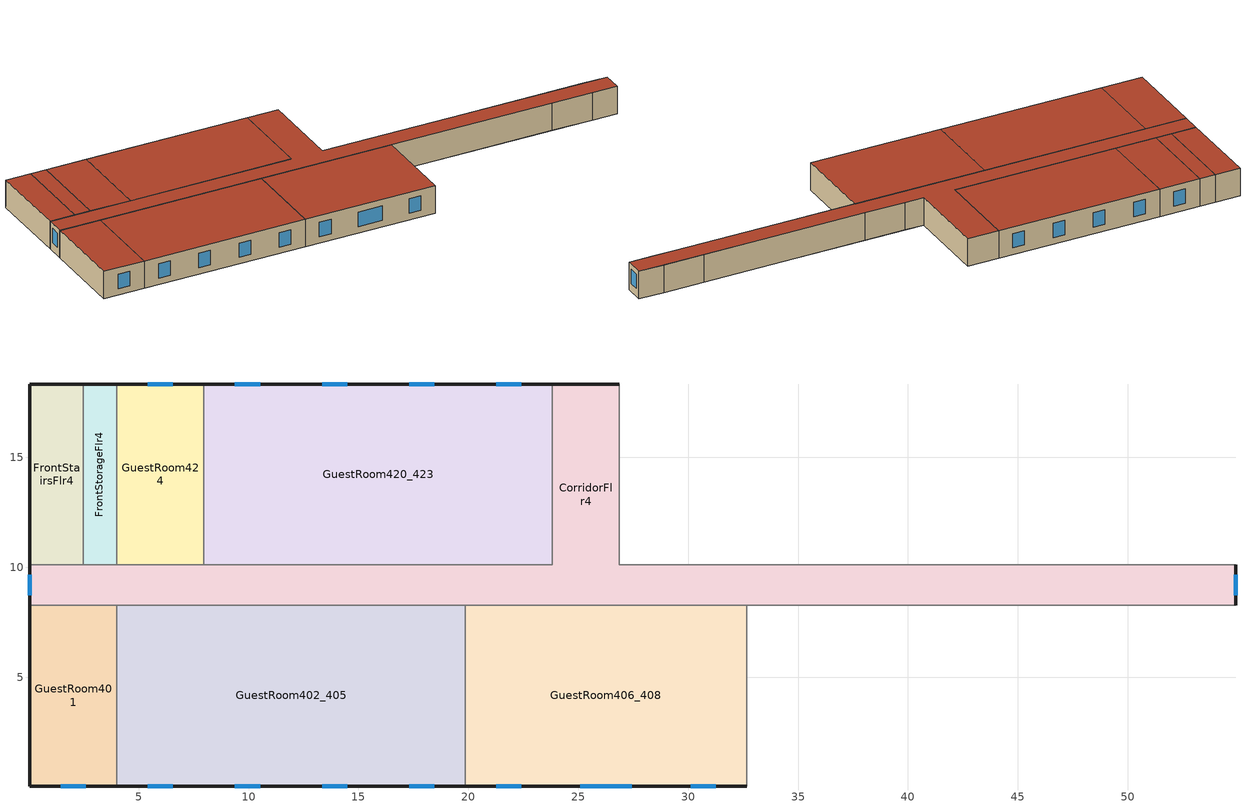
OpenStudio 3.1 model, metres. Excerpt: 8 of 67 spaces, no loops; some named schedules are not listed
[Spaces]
CorridorFlr4
 floor to CorridorFlr3 (TypicalFloorInterior): 26.87,18.34 26.87,10.11 54.91,10.11 54.91,8.28 0.05,8.28 0.05,10.11 23.82,10.11 23.82,18.34 z8.84
 wall outside (MetalFrameWallU055): 0.05,10.11 0.05,8.28 / 54.91,8.28 54.91,10.11 / 26.87,18.34 23.82,18.34 z8.84:11.58
 wall to RearStairsFlr4 (MetalFrameWallInterior): 54.91,10.11 52.47,10.11 z8.84:11.58
 wall to GuestRoom420_423 (MetalFrameWallInterior): 23.82,18.34 23.82,10.11 7.97,10.11 z8.84:11.58
 wall to GuestRoom424 (MetalFrameWallInterior): 7.97,10.11 4.01,10.11 z8.84:11.58
 wall to FrontStorageFlr4 (MetalFrameWallInterior): 4.01,10.11 2.49,10.11 z8.84:11.58
 wall to FrontStairsFlr4 (MetalFrameWallInterior): 2.49,10.11 0.05,10.11 z8.84:11.58
 wall to GuestRoom401 (MetalFrameWallInterior): 0.05,8.28 4.01,8.28 z8.84:11.58
 wall to GuestRoom402_405 (MetalFrameWallInterior): 4.01,8.28 19.86,8.28 z8.84:11.58
 wall to GuestRoom406_408 (MetalFrameWallInterior): 19.86,8.28 32.66,8.28 z8.84:11.58
 wall to GuestRoom409_412 (MetalFrameWallInterior): 32.66,8.28 48.51,8.28 z8.84:11.58
 wall to GuestRoom413 (MetalFrameWallInterior): 48.51,8.28 52.47,8.28 z8.84:11.58
 wall to RearStorageFlr4 (MetalFrameWallInterior): 52.47,8.28 54.91,8.28 z8.84:11.58
 wall to GuestRoom414 (MetalFrameWallInterior): 52.47,10.11 48.51,10.11 z8.84:11.58
 wall to GuestRoom415_418 (MetalFrameWallInterior): 48.51,10.11 32.66,10.11 z8.84:11.58
 wall to GuestRoom419 (MetalFrameWallInterior): 32.66,10.11 28.7,10.11 z8.84:11.58
 wall to ElevatorCoreFlr4 (MetalFrameWallInterior): 28.7,10.11 26.87,10.11 26.87,18.34 z8.84:11.58
 window (Base_AllCZ_FixedWinU34_NRes): 0.05,9.66 0.05,8.73 / 54.91,8.73 54.91,9.66 z9.68:11.1
 roof outside (FlatNonresWoodFramingAndOtherRoofU034): 54.91,8.28 54.91,10.11 26.87,10.11 26.87,18.34 23.82,18.34 23.82,10.11 0.05,10.11 0.05,8.28 z11.58
GuestRoom420_423
 floor to GuestRoom320_323 (TypicalFloorInterior): 23.82,18.34 23.82,10.11 7.97,10.11 7.97,18.34 z8.84
 wall outside (MetalFrameWallU069): 23.82,18.34 7.97,18.34 z8.84:11.58
 wall to GuestRoom424 (MetalFrameWallInterior): 7.97,18.34 7.97,10.11 z8.84:11.58
 window (Base_AllCZ_FixedWinU36_Res): 22.41,18.34 21.27,18.34 / 18.45,18.34 17.31,18.34 / 14.49,18.34 13.35,18.34 / 10.52,18.34 9.39,18.34 z9.49:10.93
 roof outside (FlatResWoodFramingAndOtherRoofU028Refl08): 23.82,10.11 23.82,18.34 7.97,18.34 7.97,10.11 z11.58
GuestRoom424
 floor to GuestRoom324 (TypicalFloorInterior): 7.97,18.34 7.97,10.11 4.01,10.11 4.01,18.34 z8.84
 wall outside (MetalFrameWallU069): 7.97,18.34 4.01,18.34 z8.84:11.58
 wall to FrontStorageFlr4: 4.01,18.34 4.01,10.11 z8.84:11.58
 window (Base_AllCZ_FixedWinU36_Res): 6.56,18.34 5.42,18.34 z9.49:10.93
 roof outside (FlatResWoodFramingAndOtherRoofU028Refl08): 7.97,10.11 7.97,18.34 4.01,18.34 4.01,10.11 z11.58
FrontStorageFlr4
 floor to FrontStorageFlr3 (TypicalFloorInterior): 4.01,18.34 4.01,10.11 2.49,10.11 2.49,18.34 z8.84
 wall outside (MetalFrameWallU055): 4.01,18.34 2.49,18.34 z8.84:11.58
 wall to FrontStairsFlr4: 2.49,18.34 2.49,10.11 z8.84:11.58
 roof outside (FlatNonresWoodFramingAndOtherRoofU034): 4.01,10.11 4.01,18.34 2.49,18.34 2.49,10.11 z11.58
FrontStairsFlr4
 floor to FrontStairsFlr3 (TypicalFloorInterior): 2.49,18.34 2.49,10.11 0.05,10.11 0.05,18.34 z8.84
 wall outside (MetalFrameWallU055): 2.49,18.34 0.05,18.34 0.05,10.11 z8.84:11.58
 roof outside (FlatNonresWoodFramingAndOtherRoofU034): 2.49,10.11 2.49,18.34 0.05,18.34 0.05,10.11 z11.58
GuestRoom401
 floor to GuestRoom301 (TypicalFloorInterior): 4.01,8.28 4.01,0.05 0.05,0.05 0.05,8.28 z8.84
 wall outside (MetalFrameWallU069): 0.05,8.28 0.05,0.05 4.01,0.05 z8.84:11.58
 wall to GuestRoom402_405 (MetalFrameWallInterior): 4.01,0.05 4.01,8.28 z8.84:11.58
 window (Base_AllCZ_FixedWinU36_Res): 1.46,0.05 2.6,0.05 z9.49:10.93
 roof outside (FlatResWoodFramingAndOtherRoofU028Refl08): 4.01,0.05 4.01,8.28 0.05,8.28 0.05,0.05 z11.58
GuestRoom402_405
 floor to GuestRoom302_305 (TypicalFloorInterior): 19.86,8.28 19.86,0.05 4.01,0.05 4.01,8.28 z8.84
 wall outside (MetalFrameWallU069): 4.01,0.05 19.86,0.05 z8.84:11.58
 wall to GuestRoom406_408 (MetalFrameWallInterior): 19.86,0.05 19.86,8.28 z8.84:11.58
 window (Base_AllCZ_FixedWinU36_Res): 5.42,0.05 6.56,0.05 / 9.39,0.05 10.52,0.05 / 13.35,0.05 14.49,0.05 / 17.31,0.05 18.45,0.05 z9.49:10.93
 roof outside (FlatResWoodFramingAndOtherRoofU028Refl08): 19.86,0.05 19.86,8.28 4.01,8.28 4.01,0.05 z11.58
GuestRoom406_408
 floor to GuestRoom306_308 (TypicalFloorInterior): 32.66,8.28 32.66,0.05 19.86,0.05 19.86,8.28 z8.84
 wall outside (MetalFrameWallU069): 19.86,0.05 32.66,0.05 z8.84:11.58
 wall to GuestRoom409_412 (MetalFrameWallInterior): 32.66,0.05 32.66,8.28 z8.84:11.58
 window (Base_AllCZ_FixedWinU36_Res): 21.27,0.05 22.41,0.05 / 30.11,0.05 31.25,0.05 / 25.08,0.05 27.44,0.05 z9.49:10.93
 roof outside (FlatResWoodFramingAndOtherRoofU028Refl08): 32.66,0.05 32.66,8.28 19.86,8.28 19.86,0.05 z11.58
[Site]
SACRAMENTO EXECUTIVE: Latitude {deg}=38.58; Longitude {deg}=-121.49; Time Zone {hr}=-8; Elevation {m}=4.572
[SizingPeriod:DesignDay] Barometric Pressure {Pa}=101284; Wind Speed {m/s}=2.3; Sky Clearness=0; Rain Indicator=0; Snow Indicator=0; Day of Month=21; Daylight Saving Time Indicator=0; Humidity Indicating Type=Wetbulb; Dry-Bulb Temperature Range Modifier Type=DefaultMultipliers
Name | Maximum Dry-Bulb Temperature {C} | Daily Dry-Bulb Temperature Range {deltaC} | Humidity Indicating Conditions at Maximum Dry-Bulb | Wind Direction {deg} | Month | Day Type | Solar Model Indicator | ASHRAE Taub | ASHRAE Taud
SACRAMENTO EXECUTIVE Ann Htg 99.6% Condns DB | -0.3 | 0 | -0.3 | 330 | 12 | WinterDesignDay | ASHRAEClearSky
SACRAMENTO EXECUTIVE  June .4% Condns DB=>MCWB | 39.4 | 16.5 | 21.6 | 220 | 6 | SummerDesignDay | ASHRAETau | 0.362 | 2.413
SACRAMENTO EXECUTIVE  July .4% Condns DB=>MCWB | 40.1 | 17.7 | 22 | 220 | 7 | SummerDesignDay | ASHRAETau | 0.363 | 2.407
SACRAMENTO EXECUTIVE  August .4% Condns DB=>MCWB | 40.1 | 17.5 | 21.2 | 220 | 8 | SummerDesignDay | ASHRAETau | 0.347 | 2.442
[Site:WaterMainsTemperature]
Calculation Method=Schedule; Temperature Schedule=WaterMainCZ12
[Building]
Hotel Small: North Axis {deg}=0
[Material]
Name | Roughness | Thickness {m} | Conductivity {W/m-K} | Density {kg/m3} | Specific Heat {J/kg-K} | Thermal Absorptance | Solar Absorptance | Visible Absorptance
Stucco - 7/8 in.; Stucco - 7/8 in. 1 | MediumRough | 0.022352 | 0.700948 | 1855.1 | 837.36 | 0.9 | 0.7 | 0.8
Air - Metal Wall Framing - 16 or 24 in. OC; Air - Metal Wall Framing - 16 or 24 in. OC 1; Air - Metal Wall Framing - 16 or 24 in. OC 2 | Smooth | 0.1397 | 1.22017 | 1.28148 | 1004.832
Gypsum Board - 1/2 in.; Gypsum Board - 1/2 in. 1 | Smooth | 0.0127 | 0.158656 | 640.739 | 1130.436 | 0.9 | 0.7 | 0.8
Compliance Insulation R10.06 | Smooth | 0.0407817 | 0.0230188 | 16.0185 | 1130.436
Gypsum Board - 5/8 in. | MediumRough | 0.016002 | 0.158656 | 640.739 | 1130.436 | 0.9 | 0.7 | 0.8
Compliance Insulation R28.63 | Smooth | 0.116061 | 0.0230188 | 16.0185 | 1130.436 | 0.9 | 0.7 | 0.8
Metal Standing Seam - 1/16 in. | MediumRough | 0.0015875 | 2.21534 | 7820.53 | 502.416 | 0.75 | 0.37 | 0.75
Compliance Insulation R34.93 | Smooth | 0.141601 | 0.0230188 | 16.0185 | 1130.436 | 0.9 | 0.7 | 0.8
Concrete - 140 lb/ft3 - 4 in. | Smooth | 0.1016 | 1.9514 | 2239.06 | 921.096
Metal Deck - 1/16 in. | MediumRough | 0.0015875 | 45.3452 | 7820.53 | 502.416 | 0.9 | 0.7 | 0.8
Compliance Insulation R2.00 | Smooth | 0.00810768 | 0.0230188 | 16.0185 | 1130.436
Compliance Insulation R0.20 | Smooth | 0.000810768 | 0.0230188 | 16.0185 | 1130.436
Compliance Insulation R0.10 | Smooth | 0.000405384 | 0.0230188 | 16.0185 | 1130.436
Compliance Insulation R14.60 | Smooth | 0.0591861 | 0.0230188 | 16.0185 | 1130.436
Compliance Insulation R1.41 | Smooth | 0.00571591 | 0.0230188 | 16.0185 | 1130.436
Compliance Insulation R0.02 | Smooth | 8.10768e-05 | 0.0230188 | 16.0185 | 1130.436
Metal Standing Seam - 1/16 in. 1 | MediumRough | 0.0015875 | 2.21534 | 7820.53 | 502.416 | 0.85 | 0.92 | 0.85
Carpet - 3/4 in. 2 | Smooth | 0.01905 | 0.0455183 | 288.332 | 1381.644 | 0.9 | 0.7 | 0.8
[Construction]
MetalFrameWallU055: Stucco - 7/8 in., Compliance Insulation R14.60, Compliance Insulation R1.41, Compliance Insulation R0.02, Compliance Insulation R0.02, Air - Metal Wall Framing - 16 or 24 in. OC, Gypsum Board - 1/2 in.
MetalFrameWallU069: Stucco - 7/8 in. 1, Compliance Insulation R10.06, Compliance Insulation R2.00, Compliance Insulation R0.20, Compliance Insulation R0.10, Air - Metal Wall Framing - 16 or 24 in. OC 1, Gypsum Board - 1/2 in. 1
MetalFrameWallInterior: Gypsum Board - 5/8 in., Air - Metal Wall Framing - 16 or 24 in. OC 2, Gypsum Board - 5/8 in.
FlatNonresWoodFramingAndOtherRoofU034: Metal Standing Seam - 1/16 in., Compliance Insulation R28.63
FlatResWoodFramingAndOtherRoofU028Refl08: Metal Standing Seam - 1/16 in. 1, Compliance Insulation R34.93
TypicalFloorInterior: Metal Deck - 1/16 in., Concrete - 140 lb/ft3 - 4 in., Carpet - 3/4 in. 2
Base_AllCZ_FixedWinU34_NRes: Base_AllCZ_FixedWinU34_NRes Material
Base_AllCZ_FixedWinU36_Res: Base_AllCZ_FixedWinU36_Res Material
[WindowMaterial:SimpleGlazingSystem] Visible Transmittance=0.42
Name | U-Factor {W/m2-K} | Solar Heat Gain Coefficient
Base_AllCZ_FixedWinU34_NRes Material | 1.93061 | 0.22
Base_AllCZ_FixedWinU36_Res Material | 2.04417 | 0.25
[Space] Building Story=Building Story 4
Name | Thermal Zone | Design Specification Outdoor Air Object
CorridorFlr4 | CorridorFlr4 Thermal Zone | CorridorFlr4 Thermal Zone Design Specification Outdoor Air
FrontStairsFlr4 | FrontStairsFlr4 Thermal Zone | FrontStairsFlr4 Thermal Zone Design Specification Outdoor Air
FrontStorageFlr4 | FrontStorageFlr4 Thermal Zone | FrontStorageFlr4 Thermal Zone Design Specification Outdoor Air
GuestRoom401 | GuestRoom401 Thermal Zone | GuestRoom401 Thermal Zone Design Specification Outdoor Air
GuestRoom402_405 | GuestRoom402_405 Thermal Zone | GuestRoom402_405 Thermal Zone Design Specification Outdoor Air
GuestRoom406_408 | GuestRoom406_408 Thermal Zone | GuestRoom406_408 Thermal Zone Design Specification Outdoor Air
GuestRoom420_423 | GuestRoom420_423 Thermal Zone | GuestRoom420_423 Thermal Zone Design Specification Outdoor Air
GuestRoom424 | GuestRoom424 Thermal Zone | GuestRoom424 Thermal Zone Design Specification Outdoor Air
[ThermalZone] Multiplier=1; Use Ideal Air Loads=No
Name | Thermostat
CorridorFlr4 Thermal Zone | CorridorFlr4 Thermal Zone Thermostat
FrontStairsFlr4 Thermal Zone | FrontStairsFlr4 Thermal Zone Thermostat
FrontStorageFlr4 Thermal Zone | FrontStorageFlr4 Thermal Zone Thermostat
GuestRoom401 Thermal Zone | GuestRoom401 Thermal Zone Thermostat
GuestRoom402_405 Thermal Zone | GuestRoom402_405 Thermal Zone Thermostat
GuestRoom406_408 Thermal Zone | GuestRoom406_408 Thermal Zone Thermostat
GuestRoom420_423 Thermal Zone | GuestRoom420_423 Thermal Zone Thermostat
GuestRoom424 Thermal Zone | GuestRoom424 Thermal Zone Thermostat
[BuildingStory]
Building Story 4
[People:Definition] Number of People Calculation Method=People/Area; Fraction Radiant=0.3
Name | People per Space Floor Area {person/m2} | Sensible Heat Fraction
CorridorFlr4 People Definition; FrontStairsFlr4 People Definition; FrontStorageFlr4 People Definition | 0.0538196 | 0.5
GuestRoom401 People Definition; GuestRoom402_405 People Definition; GuestRoom406_408 People Definition; GuestRoom420_423 People Definition; GuestRoom424 People Definition | 0.0269098 | 0.6125
[People] Multiplier=1
Name | People Definition | Space or SpaceType | Number of People Schedule | Activity Level Schedule
CorridorFlr4 People | CorridorFlr4 People Definition | CorridorFlr4 | ResidentialCommonOccupancy | CorridorFlr4 People Activity Level
FrontStairsFlr4 People | FrontStairsFlr4 People Definition | FrontStairsFlr4 | ResidentialCommonOccupancy | FrontStairsFlr4 People Activity Level
FrontStorageFlr4 People | FrontStorageFlr4 People Definition | FrontStorageFlr4 | ResidentialCommonOccupancy | FrontStorageFlr4 People Activity Level
GuestRoom401 People | GuestRoom401 People Definition | GuestRoom401 | ResidentialLivingOccupancy | GuestRoom401 People Activity Level
GuestRoom402_405 People | GuestRoom402_405 People Definition | GuestRoom402_405 | ResidentialLivingOccupancy | GuestRoom402_405 People Activity Level
GuestRoom406_408 People | GuestRoom406_408 People Definition | GuestRoom406_408 | ResidentialLivingOccupancy | GuestRoom406_408 People Activity Level
GuestRoom420_423 People | GuestRoom420_423 People Definition | GuestRoom420_423 | ResidentialLivingOccupancy | GuestRoom420_423 People Activity Level
GuestRoom424 People | GuestRoom424 People Definition | GuestRoom424 | ResidentialLivingOccupancy | GuestRoom424 People Activity Level
[SpaceInfiltration:DesignFlowRate] Temperature Term Coefficient=0; Velocity Squared Term Coefficient=0
Name | Space or SpaceType | Schedule | Design Flow Rate Calculation Method | Flow per Exterior Surface Area {m3/s-m2} | Constant Term Coefficient | Velocity Term Coefficient | Design Flow Rate {m3/s}
CorridorFlr4 Space Infiltration Design Flow Rate 1 | CorridorFlr4 | ResidentialCommonInfiltration | Flow/ExteriorWallArea | 0.00119482 | 0 | 0.224052
FrontStairsFlr4 Space Infiltration Design Flow Rate 1 | FrontStairsFlr4 | ResidentialCommonInfiltration | Flow/ExteriorWallArea | 0.00119482 | 0 | 0.224052
FrontStorageFlr4 Space Infiltration Design Flow Rate 1 | FrontStorageFlr4 | ResidentialCommonInfiltration | Flow/ExteriorWallArea | 0.00119482 | 0 | 0.224052
GuestRoom401 Space Infiltration Design Flow Rate 1 | GuestRoom401 | ResidentialLivingInfiltration | Flow/ExteriorWallArea | 0.00119482 | 0 | 0.224052
GuestRoom401 Space Infiltration Design Flow Rate 2 | GuestRoom401 | ResidentialLivingHVACAvail | Flow/Space |  | 1 | 0 | 0.0248499
GuestRoom402_405 Space Infiltration Design Flow Rate 1 | GuestRoom402_405 | ResidentialLivingInfiltration | Flow/ExteriorWallArea | 0.00119482 | 0 | 0.224052
GuestRoom402_405 Space Infiltration Design Flow Rate 2 | GuestRoom402_405 | ResidentialLivingHVACAvail | Flow/Space |  | 1 | 0 | 0.0993997
GuestRoom406_408 Space Infiltration Design Flow Rate 1 | GuestRoom406_408 | ResidentialLivingInfiltration | Flow/ExteriorWallArea | 0.00119482 | 0 | 0.224052
GuestRoom406_408 Space Infiltration Design Flow Rate 2 | GuestRoom406_408 | ResidentialLivingHVACAvail | Flow/Space |  | 1 | 0 | 0.0802844
GuestRoom420_423 Space Infiltration Design Flow Rate 1 | GuestRoom420_423 | ResidentialLivingInfiltration | Flow/ExteriorWallArea | 0.00119482 | 0 | 0.224052
GuestRoom420_423 Space Infiltration Design Flow Rate 2 | GuestRoom420_423 | ResidentialLivingHVACAvail | Flow/Space |  | 1 | 0 | 0.0993921
GuestRoom424 Space Infiltration Design Flow Rate 1 | GuestRoom424 | ResidentialLivingInfiltration | Flow/ExteriorWallArea | 0.00119482 | 0 | 0.224052
GuestRoom424 Space Infiltration Design Flow Rate 2 | GuestRoom424 | ResidentialLivingHVACAvail | Flow/Space |  | 1 | 0 | 0.024848
[Lights:Definition] Design Level Calculation Method=Watts/Area; Return Air Fraction=0
Name | Watts per Space Floor Area {W/m2} | Fraction Radiant
CorridorFlr4 Regulated Lights Definition; FrontStairsFlr4 Regulated Lights Definition; FrontStorageFlr4 Regulated Lights Definition | 4.30556 | 0.97
GuestRoom401 Non-Regulated Lights Definition; GuestRoom402_405 Non-Regulated Lights Definition | 13.6356 | 0.2
GuestRoom406_408 Non-Regulated Lights Definition | 13.0355 | 0.2
GuestRoom420_423 Non-Regulated Lights Definition; GuestRoom424 Non-Regulated Lights Definition | 13.6363 | 0.2
[Lights] Fraction Replaceable=1
Name | Lights Definition | Space or SpaceType | Schedule
CorridorFlr4 Regulated Lights | CorridorFlr4 Regulated Lights Definition | CorridorFlr4 | ResidentialCommonLights
FrontStairsFlr4 Regulated Lights | FrontStairsFlr4 Regulated Lights Definition | FrontStairsFlr4 | ResidentialCommonLights
FrontStorageFlr4 Regulated Lights | FrontStorageFlr4 Regulated Lights Definition | FrontStorageFlr4 | ResidentialCommonLights
GuestRoom401 Non-Regulated Lights | GuestRoom401 Non-Regulated Lights Definition | GuestRoom401 | T24R_ILtg
GuestRoom402_405 Non-Regulated Lights | GuestRoom402_405 Non-Regulated Lights Definition | GuestRoom402_405 | T24R_ILtg
GuestRoom406_408 Non-Regulated Lights | GuestRoom406_408 Non-Regulated Lights Definition | GuestRoom406_408 | T24R_ILtg
GuestRoom420_423 Non-Regulated Lights | GuestRoom420_423 Non-Regulated Lights Definition | GuestRoom420_423 | T24R_ILtg
GuestRoom424 Non-Regulated Lights | GuestRoom424 Non-Regulated Lights Definition | GuestRoom424 | T24R_ILtg
[ElectricEquipment:Definition] Design Level Calculation Method=Watts/Area; Fraction Lost=0
Name | Watts per Space Floor Area {W/m2} | Fraction Latent | Fraction Radiant
GuestRoom401 Recepticle Loads Definition | 112.197 | 0.0172722 | 0.302022
GuestRoom401 Process Electric Loads Definition | 41.2495 | 0 | 0
GuestRoom402_405 Recepticle Loads Definition | 112.198 | 0.0172722 | 0.302022
GuestRoom402_405 Process Electric Loads Definition | 41.2496 | 0 | 0
GuestRoom406_408 Recepticle Loads Definition | 104.183 | 0.0172722 | 0.302022
GuestRoom406_408 Process Electric Loads Definition | 38.3029 | 0 | 0
GuestRoom420_423 Recepticle Loads Definition; GuestRoom424 Recepticle Loads Definition | 112.205 | 0.0172722 | 0.302022
GuestRoom420_423 Process Electric Loads Definition; GuestRoom424 Process Electric Loads Definition | 41.2526 | 0 | 0
[ElectricEquipment]
Name | Electric Equipment Definition | Space or SpaceType | Schedule
GuestRoom401 Recepticle Loads | GuestRoom401 Recepticle Loads Definition | GuestRoom401 | GuestRoom401-RecptSch
GuestRoom401 Process Electric Loads | GuestRoom401 Process Electric Loads Definition | GuestRoom401 | GuestRoom401-ProcESch
GuestRoom402_405 Recepticle Loads | GuestRoom402_405 Recepticle Loads Definition | GuestRoom402_405 | GuestRoom402_405-RecptSch
GuestRoom402_405 Process Electric Loads | GuestRoom402_405 Process Electric Loads Definition | GuestRoom402_405 | GuestRoom402_405-ProcESch
GuestRoom406_408 Recepticle Loads | GuestRoom406_408 Recepticle Loads Definition | GuestRoom406_408 | GuestRoom406_408-RecptSch
GuestRoom406_408 Process Electric Loads | GuestRoom406_408 Process Electric Loads Definition | GuestRoom406_408 | GuestRoom406_408-ProcESch
GuestRoom420_423 Recepticle Loads | GuestRoom420_423 Recepticle Loads Definition | GuestRoom420_423 | GuestRoom420_423-RecptSch
GuestRoom420_423 Process Electric Loads | GuestRoom420_423 Process Electric Loads Definition | GuestRoom420_423 | GuestRoom420_423-ProcESch
GuestRoom424 Recepticle Loads | GuestRoom424 Recepticle Loads Definition | GuestRoom424 | GuestRoom424-RecptSch
GuestRoom424 Process Electric Loads | GuestRoom424 Process Electric Loads Definition | GuestRoom424 | GuestRoom424-ProcESch
[ThermostatSetpoint:DualSetpoint]
Name | Heating Setpoint Temperature Schedule | Cooling Setpoint Temperature Schedule
CorridorFlr4 Thermal Zone Thermostat; FrontStairsFlr4 Thermal Zone Thermostat; FrontStorageFlr4 Thermal Zone Thermostat | ResidentialCommonHtgSetpt | ResidentialCommonClgSetpt
GuestRoom401 Thermal Zone Thermostat; GuestRoom402_405 Thermal Zone Thermostat; GuestRoom406_408 Thermal Zone Thermostat; GuestRoom420_423 Thermal Zone Thermostat; GuestRoom424 Thermal Zone Thermostat | ResidentialLivingHtgSetpt | ResidentialLivingClgSetpt
[DesignSpecification:OutdoorAir] Outdoor Air Method=Maximum; Outdoor Air Flow per Person {m3/s-person}=0
Name | Outdoor Air Flow per Floor Area {m3/s-m2}
CorridorFlr4 Thermal Zone Design Specification Outdoor Air; FrontStairsFlr4 Thermal Zone Design Specification Outdoor Air; FrontStorageFlr4 Thermal Zone Design Specification Outdoor Air | 0.000762
GuestRoom401 Thermal Zone Design Specification Outdoor Air; GuestRoom402_405 Thermal Zone Design Specification Outdoor Air; GuestRoom406_408 Thermal Zone Design Specification Outdoor Air; GuestRoom420_423 Thermal Zone Design Specification Outdoor Air; GuestRoom424 Thermal Zone Design Specification Outdoor Air | 0
[Schedule:Year]
ResidentialLivingOccupancy: 12, 31, ResidentialLivingOccupancyWk
ResidentialCommonOccupancy: 12, 31, ResidentialCommonOccupancyWk
ResidentialLivingHVACAvail: 12, 31, ResidentialLivingHVACAvailWk
GuestRoom401-RecptSch: 1, 31, GuestRoom401-RecptSch-wk1, 2, 28, GuestRoom401-RecptSch-wk2, 3, 31, GuestRoom401-RecptSch-wk3, 4, 30, GuestRoom401-RecptSch-wk4, 5, 31, GuestRoom401-RecptSch-wk5, 6, 30, GuestRoom401-RecptSch-wk6, 7, 31, GuestRoom401-RecptSch-wk7, 8, 31, GuestRoom401-RecptSch-wk8, 9, 30, GuestRoom401-RecptSch-wk9, 10, 31, GuestRoom401-RecptSch-wk10, 11, 30, GuestRoom401-RecptSch-wk11, 12, 31, GuestRoom401-RecptSch-wk12
GuestRoom402_405-RecptSch: 1, 31, GuestRoom402_405-RecptSch-wk1, 2, 28, GuestRoom402_405-RecptSch-wk2, 3, 31, GuestRoom402_405-RecptSch-wk3, 4, 30, GuestRoom402_405-RecptSch-wk4, 5, 31, GuestRoom402_405-RecptSch-wk5, 6, 30, GuestRoom402_405-RecptSch-wk6, 7, 31, GuestRoom402_405-RecptSch-wk7, 8, 31, GuestRoom402_405-RecptSch-wk8, 9, 30, GuestRoom402_405-RecptSch-wk9, 10, 31, GuestRoom402_405-RecptSch-wk10, 11, 30, GuestRoom402_405-RecptSch-wk11, 12, 31, GuestRoom402_405-RecptSch-wk12
GuestRoom401-ProcESch: 1, 31, GuestRoom401-ProcESch-wk1, 2, 28, GuestRoom401-ProcESch-wk2, 3, 31, GuestRoom401-ProcESch-wk3, 4, 30, GuestRoom401-ProcESch-wk4, 5, 31, GuestRoom401-ProcESch-wk5, 6, 30, GuestRoom401-ProcESch-wk6, 7, 31, GuestRoom401-ProcESch-wk7, 8, 31, GuestRoom401-ProcESch-wk8, 9, 30, GuestRoom401-ProcESch-wk9, 10, 31, GuestRoom401-ProcESch-wk10, 11, 30, GuestRoom401-ProcESch-wk11, 12, 31, GuestRoom401-ProcESch-wk12
ResidentialLivingInfiltration: 12, 31, ResidentialLivingInfiltrationWk
ResidentialCommonInfiltration: 12, 31, ResidentialCommonInfiltrationWk
T24R_ILtg: 1, 31, T24R_ILtg_Jan, 2, 28, T24R_ILtg_Feb, 3, 31, T24R_ILtg_Mar, 4, 30, T24R_ILtg_Apr, 5, 31, T24R_ILtg_May, 6, 30, T24R_ILtg_Jun, 7, 31, T24R_ILtg_Jul, 8, 31, T24R_ILtg_Aug, 9, 30, T24R_ILtg_Sep, 10, 31, T24R_ILtg_Oct, 11, 30, T24R_ILtg_Nov, 12, 31, T24R_ILtg_Dec
ResidentialCommonLights: 12, 31, ResidentialCommonLightsWk
[Schedule:Ruleset]
Name | Default Day Schedule
CorridorFlr4 People Activity Level | Schedule:Day #64
FrontStairsFlr4 People Activity Level | Schedule:Day #65
FrontStorageFlr4 People Activity Level | Schedule:Day #66
GuestRoom401 People Activity Level | Schedule:Day #67
GuestRoom402_405 People Activity Level | Schedule:Day #68
GuestRoom406_408 People Activity Level | Schedule:Day #69
GuestRoom420_423 People Activity Level | Schedule:Day #75
GuestRoom424 People Activity Level | Schedule:Day #76
